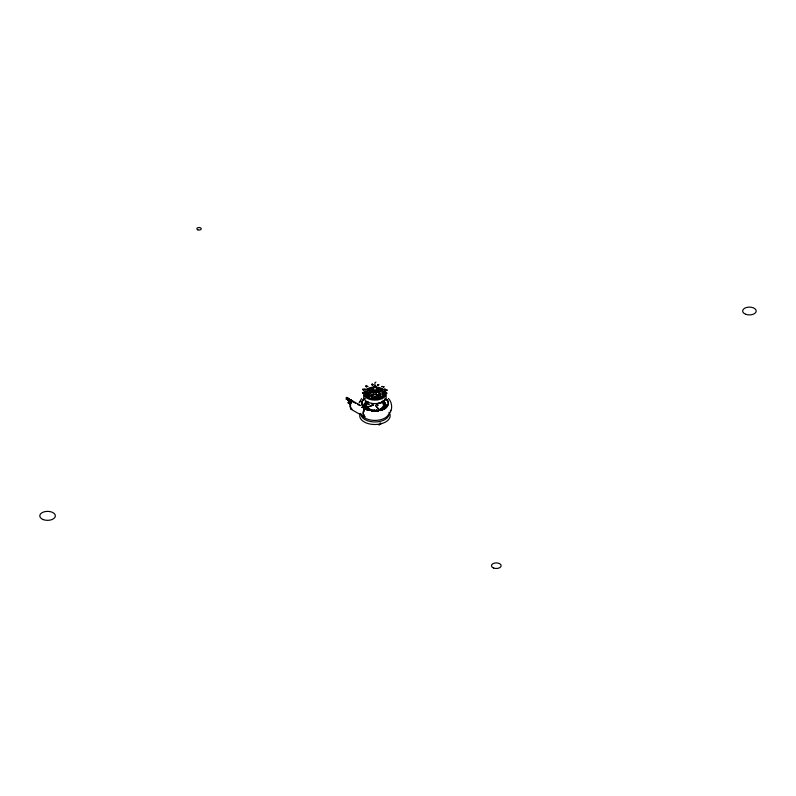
<?xml version="1.0" encoding="UTF-8"?>
<svg xmlns="http://www.w3.org/2000/svg" width="796" height="796" viewBox="0 0 796 796"><rect width="100%" height="100%" fill="white"/><g stroke="black" fill="none" stroke-linecap="round" stroke-linejoin="round"><path stroke-width="1.19" d="M364.409 405.512L364.419 404.746A39.939 1.443 86.3 0 0 364.409 403.433L366.309 403.274L366.548 403.93M363.911 389.523L363.265 389.324L363.871 389.612M363.135 393.204L363.961 393.274M367.662 396.289L366.687 396.756M372.936 397.672C373.901 398.488 371.822 397.622 373.155 398.189M379.115 398.149L378.299 398.289L379.035 398.229M349.225 399.98L349.474 399.254L350.021 400.03M370.637 410.278A13.243 7.652 0 0 1 365.772 408.517A39.372 1.92 88 0 0 365.822 406.229C364.2 403.652 369.841 401.005 365.394 401.871A39.303 9.273 -77.2 0 0 365.672 403.602L365.752 403.99M367.354 401.433L367.961 402.209M365.752 407.363C365.424 403.482 370.807 412.457 374.17 410C382.717 412.796 390.229 396.886 376.11 404.338L383.175 402.368L383.523 404.846M383.314 392.836L383.314 392.199M382.09 396.408L382.408 398.726M348.996 399.831C350.071 398.169 352.359 402.627 350.31 401.512L350.31 399.493L351.215 399.751M363.344 389.931L362.588 389.423L363.215 389.363M377.891 384.876C377.364 385.334 378.06 384.776 378.12 384.468M347.076 398.786L347.504 398.209M347.295 398.786L348.23 399.323L347.673 399.801A1.244 0.716 60 0 1 347.235 399.473L347.454 399.353A1.244 0.716 60 0 0 347.792 399.632C349.424 397.403 346.051 399.572 346.857 398.756M350.538 404.527L350.538 406.935M366.548 386.826L365.812 386.408M366.926 386.339L366.299 386.498L366.767 386.11M378.319 397.572C377.334 397.781 378.379 399.035 378.986 398.01M383.145 386.796L383.234 386.577M383.443 395.95L382.796 396L383.294 395.741M383.901 406.905L384.07 405.055L384.01 405.652A38.666 6.338 -83.3 0 1 383.98 407.084M366.329 409.472A39.372 10.159 79.1 0 0 366.538 407.542L373.642 405.055L366.667 407.104L366.667 409.293M386.518 390.149C385.97 389.881 386.518 390.08 385.771 389.99M383.453 407.751A38.666 14.129 -73.9 0 0 383.513 407.084L383.592 406.408L383.214 408.209M366.041 409.592L366.588 407.035L366.588 409.224M371.911 384.468L372.558 385.105L371.991 384.418M382.209 409.602A38.666 20.955 -62.9 0 0 382.408 408.308L382.518 407.642L381.961 409.373M367.553 410.209A38.666 17.393 69.1 0 0 367.812 408.696L367.911 408.189L367.304 409.532M369.483 395.413L370.21 395.214L369.762 395.473M379.672 391.602L380.398 391.403L379.742 391.174M383.264 402.965L383.602 401.075L386.508 407.363M367.742 408.477L367.593 409.243A38.586 26.467 58.3 0 1 367.324 409.801M380.538 410.587A38.666 26.358 -48.8 0 0 380.796 409.323L380.936 408.676L380.229 410.308M384.13 408.776L384.378 407.542L382.329 408.199M372.14 397.891L372.578 398.338L372.16 397.522M377.742 384.627L378.339 384.717M379.533 393.692L378.777 394.149M385.97 393.005L386.428 393.662L385.642 393.085M366.25 385.96L365.842 386.06M363.394 407.094C363.016 405.612 365.593 403.652 365.722 404.865L364.18 404.975A39.352 6.637 87.1 0 1 363.802 406.726L363.702 407.104M347.345 399.224L348.081 399.95L348.22 399.373M364.439 398.547L364.976 398.945M376.249 411.104A39.372 32.089 -5.9 0 0 376.399 410.517L376.558 409.92L375.712 411.313M373.861 411.134A38.666 30.935 19.5 0 0 374.011 410.567L374.17 410L373.344 411.263M363.245 392.537L363.464 393.383L362.588 392.975M377.612 397.881L378.239 397.672L378.11 398.269M373.006 388.11C371.016 386.667 367.941 390.219 365.802 391.781L364.548 391.96L365.553 392.408C363.951 393.622 367.264 397.313 366.648 395.751M380.826 410.527L381.075 409.721L378.538 409.96L378.02 410.995M359.076 402.875L361.573 398.597M390.348 411.293L390.657 410.288M373.135 394.647L371.692 394.925L372.478 394.219L372.419 394.806M377.891 392.259L376.737 392.11M371.871 397.841L373.016 397.97M366.498 407.303L365.891 408.836M350.757 403.343L351.534 401.711A5.791 3.343 -60 0 0 350.837 403.124M363.911 410.935L364.26 409.96M370.319 392.796L371.105 393.005L370.598 392.816M382.289 410.03L382.776 408.855L380.687 409.194M367.971 402.189L367.792 401.632M346.18 399.134L346.628 398.06C345.932 396.746 347.424 398.249 347.235 397.95M367.075 386.508L368.001 386.528L366.926 386.239M373.423 391.393L372.906 391.552C374.2 392.229 373.085 389.552 373.035 391.294M373.503 391.841L373.682 391.324M376.2 394.667L376.896 395.035L376.458 394.697M376.2 394.766L376.379 394.239M367.832 408.716L367.225 409.462M363.075 389.274L363.334 389.373M379.284 394.229L379.195 393.821M363.583 389.632L362.847 389.463M366.548 407.552L365.145 408.796M373.035 391.413L373.374 390.607M376.667 392.03L376.548 391.055L376.588 392.1L377.513 391.881M377.921 385.065L378.767 384.737M369.065 410.139L369.692 409.104L369.444 410.457M373.543 389.254L372.996 389.95L373.712 389.214M372.996 389.95L373.294 389.184M373.294 390.01L373.652 389.324M376.289 390.11L376.886 389.652L376.588 390.418M376.289 390.358L376.578 389.592M363.384 407.99L365.822 405.99M378.399 398L377.901 398.09M378.538 409.96L381.075 409.721L380.667 410.258M371.314 410.457L371.832 409.721L372.578 410.746A39.939 31.8 -6.3 0 1 372.279 411.373M359.772 402.209L360.25 401.502M390.07 412.736C392.707 408.338 392 402.179 388.428 398.468M378.02 391.801C379.045 390.826 378.389 385.901 377.015 388.15C377.851 389.443 383.493 388.309 382.189 389.891L384.378 392.358L384.329 394.736L385.354 395.095L381.483 397.682L377.891 398.846L377.861 399.542L367.444 398.02L367.692 397.254L366.309 396.139M371.941 390.528L371.632 391.035L371.941 390.528L371.195 390.547M379.095 396.1L377.274 396.527L378.249 396.03M377.573 411.084L377.991 410.597L376.259 410.358M363.195 392.637L362.956 393.184M382.388 401.592L381.951 402.269L382.518 401.463M367.483 394.259L367.613 390.597A8.955 5.164 0 0 1 373.394 388.478M362.707 389.383L363.414 389.891M361.583 407.393L362.976 406.577L363.643 407.492A13.243 7.652 0 0 1 364.847 398.746M374.816 411.283L375.254 410.875L373.881 410.388M381.632 389.274L382.16 389.085M372.13 411.094L372.578 410.746L371.563 410.069M365.802 391.781C368.906 397.294 362.09 395.025 365.483 394.667M384.219 395.323C384.577 384.707 385.941 396.448 384.15 396.368M382.538 401.532L382.538 400.945M366.777 394.08L368.13 393.144M371.911 384.567L372.419 384.359M347.205 398.388C349.195 397.542 348.22 401.701 347.126 399.353M370.319 392.896L371.105 393.005M352.041 409.084L351.484 409.423L350.529 408.507L350.16 405.95L350.529 402.955L352.041 400.647L360.648 405.552M379.563 394.249L379.045 394.567L379.563 394.149M380.16 422.875L381.214 423.492L378.816 424.935L379.503 424.537M383.523 407.074L385.363 405.98L385.413 408.607M376.797 391.801C377.583 391.204 376.05 393.413 377.015 388.159M373.185 395.105L372.448 395.244L372.966 395.214M366.299 386.349L366.14 385.931M362.867 389.632L363.692 389.513M372.369 384.11L371.662 384.518L372.369 384.209M375.961 382.07L374.936 382.657L374.936 386.687M346.18 398.925L346.817 398.965M348.469 400.448L348.698 398.209L348.996 400.756L349.534 399.522L350.757 399.701M372.936 384.567L371.961 384.617M372.419 384.965L373.115 384.567M372.309 384.796L372.04 384.866M362.449 392.896L363.245 392.438M350.28 404.278L348.23 403.084L348.23 402.269L348.937 401.861L350.996 403.045M349.225 400.885C349.633 397.692 349.504 402.308 351.215 401.781M378.06 384.926L378.856 384.697M348.23 403.084L348.937 401.861M355.593 403.184L351.981 401.473M366.638 396.02L367.205 396.557L366.767 396.09M383.314 386.995L384.189 386.617L383.722 387.045M372.16 397.622L372.2 397.891M372.15 398.1L372.956 397.761M386.339 390.418L387.045 390.04M386.528 390.438L387.224 390.139M378.399 397.522L377.782 398.09M386.02 393.513L386.896 393.144M386.896 393.244L386.209 393.443M383.403 396.239L384.09 395.95L383.622 396.368M380.528 423.89L381.214 423.492M376.588 392L376.846 391.324M373.294 394.756L372.687 394.995M384.826 399.682L384.846 400.567M383.463 406.995L385.363 405.98A39.939 2.876 89.3 0 0 385.354 407.592M371.851 398.846L372.06 399.592L372.866 398.985M378.936 398.08L378.19 398.129M382.428 408.298L384.378 407.542A39.303 11.054 -81 0 1 384.239 409.134M371.374 390.667L370.777 390.965L371.632 390.935M370.777 390.965L371.533 390.776M371.135 389.463L371.264 389.682M367.483 390.746L373.453 389.005M367.046 394.428L369.891 393.602M377.991 391.244L380.826 390.408M369.055 396.726L371.901 395.901L371.901 399.403M365.832 406.239L364.648 406.557A39.213 12.895 84.7 0 1 364.1 407.95M379.901 391.423L380.17 391.881L380.398 391.314M363.026 393.134L363.543 393.134M367.036 396.736L367.354 395.881M384.936 398.915L385.194 398.368M380.816 409.313L382.776 408.855A38.586 21.383 -69.7 0 1 382.637 409.642M366.001 386.279L366.628 386.776M362.319 407.512L363.265 407.592M373.901 390.697C358.648 397.393 390.398 398.617 376.528 390.776M366.886 396.269L367.513 396.01M373.254 391.105L373.215 390.587M371.861 392.448L372.787 392.567L371.861 392.537M377.244 394.567L378.02 394.607L377.314 394.627M373.135 392.03L372.12 392.179L373.314 392.299M376.846 395.095L377.652 394.985M376.647 394.876L377.662 394.736M364.946 395.234L365.802 395.294M365.235 395.871L365.095 391.722M382.219 401.642L381.672 401.592M366.787 386.428L366.19 386.528L366.707 386.428M372.906 391.552L372.986 391.055M376.627 395.085L376.976 394.537M371.195 390.647L371.941 390.627M366.777 396.209L367.294 396.209M366.389 404.507A38.666 14.129 -73.9 0 1 366.25 403.502L364.409 403.433L364.339 405.443M376.409 410.517L377.991 410.597A39.213 32.805 -35.6 0 1 377.742 411.333M364.946 395.871L365.553 395.92L365.553 392.408M382.03 397.313L382.538 398.02L381.314 397.751M384.538 396.01L383.513 394.488M367.493 393.274C369.483 392.935 365.523 387.761 368.568 389.393M365.304 395.254L365.235 391.731L365.493 395.323M374.03 410.577L375.254 410.875M368.926 404.597L367.732 404.119M367.633 403.771L369.115 404.209M379.821 391.602L380.09 389.344A8.955 5.164 0 0 1 383.762 392.677L383.851 396.199M350.956 409.224L364.628 417.014L365.185 416.676L363.941 416.686L363.464 415.94L363.155 411.821L364.518 408.447L365.772 408.517M346.628 399.134L346.857 397.303M362.668 407.263L365.702 409.015L365.702 408.467L364.628 408.537L363.682 410.537L363.304 413.542L364.11 416.815M372.906 391.453L373.503 391.741M376.379 394.338L376.976 394.627M377.911 405.403L377.244 404.885L377.911 405.393M350.31 399.493L351.215 399.96M362.668 406.716L365.702 408.467M346.18 397.612L347.235 398.149M357.613 404.348L359.633 405.512M347.504 398.706L348.23 399.124M348.011 399.453L347.076 398.06M348.23 402.269L350.28 403.463M383.274 393.055L383.344 392.289M379.821 389.264L383.851 393.861M378.976 395.323L380.418 396.975M370.906 391.811L369.473 390.169L369.473 393.682M376.438 398.129L374.996 396.488L374.996 398.826M366.041 393.284L369.802 397.801A8.955 5.164 0 0 1 366.12 394.458L366.041 393.284L366.041 395.622M375.513 405.512L378.946 409.433L375.742 405.632M382.12 396.488L382.309 396.478A8.955 5.164 0 0 1 376.488 398.667L374.448 398.716L382.836 396.219L382.836 392.707L380 393.542L380 397.045M361.026 414.049L361.583 414.875M366.966 396.776L366.389 396.816M378.777 394.05L379.045 394.567M350.757 407.86L351.534 408.597A5.791 3.343 -60 0 1 350.837 408M383.254 401.751L383.931 402.965M365.742 402.318L365.394 401.871L367.334 402.298L367.245 401.771M369.473 409.423L369.871 410.179M366.309 403.274L366.24 403.522M385.582 406.318L385.881 407.015M384.428 403.393L383.602 401.075L383.224 403.045L383.175 402.368M386.378 406.895L385.115 402.856L383.951 404.278A39.372 1.92 88 0 0 383.951 405.035M386.229 407.373L385.851 405.9A39.213 7.502 73.4 0 1 385.662 405.144L385.592 404.438L384.01 405.652L385.592 404.438A39.352 4.07 81.8 0 0 385.871 406.796M363.682 414.527L363.911 415.442M385.682 405.035L386.08 407.761M367.026 406.109L367.095 406.627A25.552 9.333 -73.9 0 1 367.205 407.731M366.001 406.428L366.11 407.88M383.98 405.532L383.931 403.681L383.941 404.358L385.115 402.856A39.213 7.502 73.4 0 0 385.483 404.388M389.035 412.348L389.035 413.89A14.099 8.139 0 0 1 376.667 421.9A14.099 8.139 0 0 1 361.294 415.86M374.657 396.507L374.657 398.846M352.558 400.876L352.558 401.423M350.996 399.831L350.996 401.443M350.538 399.821L350.538 401.433M350.041 399.582L350.041 401.353M348.698 398.209L348.688 400.577M389.672 413.522A15.224 8.786 0 0 1 374.816 424.517A15.224 8.786 0 0 1 360.27 413.383M388.528 414.457A14.099 8.139 0 0 1 374.826 420.417A14.099 8.139 0 0 1 361.294 414.328M364.926 405.055A13.174 7.602 0 0 0 363.593 406.129A13.243 7.652 0 0 1 364.847 405.015M363.732 415.164A5.791 3.343 -60 0 1 363.732 411.433M363.991 410.716A5.791 3.343 -60 0 1 364.299 410.01M350.588 407.582A5.791 3.343 -60 0 1 350.588 403.841M376.13 390.587A1.642 0.945 0 0 1 376.08 391.93A1.642 0.945 0 0 1 373.752 391.901A1.642 0.945 0 0 1 373.802 390.557M376.13 391.214A1.642 0.945 0 0 1 376.08 392.557A1.642 0.945 0 0 1 373.752 392.518A1.642 0.945 0 0 1 373.802 391.174M376.13 389.543A1.642 0.945 0 0 1 376.08 390.886A1.642 0.945 0 0 1 373.752 390.846A1.642 0.945 0 0 1 373.802 389.503M376.13 388.945A1.642 0.945 0 0 1 376.08 390.289A1.642 0.945 0 0 1 373.752 390.259A1.642 0.945 0 0 1 373.802 388.916M376.08 392.985A1.522 0.886 0 0 1 376.05 394.169A1.522 0.886 0 0 1 374.001 394.259A1.522 0.886 0 0 1 373.662 393.085M369.573 409.632A38.666 23.621 56.9 0 1 369.453 410.159M371.682 410.268A38.666 28.238 40.9 0 1 371.404 411.353M378.528 410.716A39.372 30.497 -30 0 1 378.379 411.323M365.981 408.059A38.666 6.338 -83.3 0 1 365.722 404.846M367.125 407.97A38.666 14.129 -73.9 0 1 366.717 406.358M383.324 404.388A39.372 10.159 79.1 0 1 383.274 403.721M375.921 387.085A11.283 6.517 0 0 1 384.538 396.985A11.283 6.517 0 0 1 365.334 396.985A11.283 6.517 0 0 1 373.961 387.085M385.841 395.393A11.283 6.517 0 0 1 374.936 403.592A11.283 6.517 0 0 1 364.041 395.393M386.478 399.741A13.243 7.652 0 0 1 381.781 410.209M378.598 410.985A13.243 7.652 0 0 1 376.319 411.233M368.538 410.268A13.243 7.652 0 0 1 365.772 409.064M386.478 399.194A13.243 7.652 0 0 1 385.632 407.671A13.243 7.652 0 0 1 371.742 410.467M363.643 406.945A13.243 7.652 0 0 1 364.847 398.199M368.329 410.477A13.661 7.89 0 0 1 365.483 409.243M361.832 401.642A13.661 7.89 0 0 1 363.175 399.731M379.622 396.179A13.661 7.89 0 0 1 381.791 396.756M386.836 399.612A13.661 7.89 0 0 1 388.229 401.512M363.175 406A13.661 7.89 0 0 1 365.324 404.358M384.637 404.259A13.661 7.89 0 0 1 386.836 405.89M367.324 394.876L367.991 394.935L367.324 394.876M371.931 396.418L372.588 396.478L371.931 396.418M381.891 386.498L382.558 386.558L381.891 386.498M371.931 403.95L372.588 404.617L371.931 403.95M364.687 389.095L365.334 389.184L364.727 389.055M364.677 392.179L365.314 392.269L364.717 392.13M381.901 394.866L382.538 394.955L381.901 394.866M384.587 389.125L385.224 389.214L384.587 389.125M384.567 392.199L385.214 392.289L384.617 392.159M745.713 314.291A6.786 3.92 0 0 0 756.2 311.226A6.786 3.92 0 0 0 746.369 307.515A6.786 3.92 0 0 0 745.713 314.291M43.312 519.619A7.791 4.497 0 0 0 55.352 516.107A7.791 4.497 0 0 0 44.069 511.838A7.791 4.497 0 0 0 43.312 519.619M493.639 568.045A4.856 2.806 0 0 0 501.152 565.857A4.856 2.806 0 0 0 494.107 563.2A4.856 2.806 0 0 0 493.639 568.045M197.826 229.825A2.199 1.274 0 0 0 201.229 228.84A2.199 1.274 0 0 0 198.045 227.636A2.199 1.274 0 0 0 197.826 229.825M374.11 387.423A1.522 0.886 0 0 0 376.468 386.737A1.522 0.886 0 0 0 374.249 385.901A1.522 0.886 0 0 0 374.11 387.423"/></g></svg>
